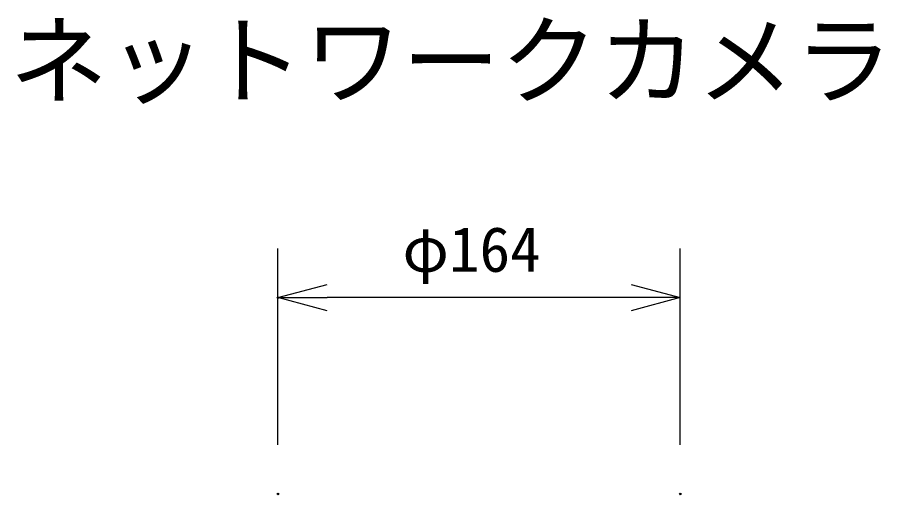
# Model space of a CAD drawing. Units: millimetres, scale not verified. Extents: x -62 to 63, y -56 to 57.
# Drawn here: x -35.17 to 0.03, y 37.29 to 56.75 of the extents above; entities that cross this region are included whole.
import ezdxf
from ezdxf.enums import TextEntityAlignment as Align

# ---------------------------------------------------------------- set-up
doc = ezdxf.new("R2010")
doc.units = ezdxf.units.MM
doc.header["$LTSCALE"] = 0.125
doc.header["$PDMODE"] = 32
doc.header["$PDSIZE"] = 0.0625
doc.layers.add('0-0_0', color=7, linetype='Continuous', lineweight=25)
doc.layers.add('0-5_SUNPO', color=7, linetype='Continuous', lineweight=25)
doc.layers.add('0-2_MOJI1', color=7, linetype='Continuous')
doc.layers.add('0-6_Defpoints', color=7, linetype='Continuous')
doc.styles.add('ＭＳ ゴシック', font='')
doc.styles.get('ＭＳ ゴシック').set_extended_font_data('MS Gothic')

# ---------------------------------------------------------------- blocks, each defined once
blk = doc.blocks.new('_OPEN30')
at = {"layer": '0-0_0'}
blk.add_line((0, 0), (-1, 0), dxfattribs=at)
blk.add_lwpolyline([(-1, 0.26795), (0, 0), (-1, -0.26795)], dxfattribs=at)
blk = doc.blocks.new('D3')
at = {"layer": '0-5_SUNPO'}
for p, q in [((-25.9024, 20.532), (-25.9024, 28.532)), ((-9.5024, 20.532), (-9.5024, 28.532)), ((-11.5024, 26.532), (-23.9024, 26.532))]:
    blk.add_line(p, q, dxfattribs=at)
at = {"layer": '0-6_Defpoints'}
for p in [(-25.9024, 26.532), (-25.9024, 18.532), (-9.5024, 18.532)]:
    blk.add_point(p, dxfattribs=at)
at = {"layer": '0-5_SUNPO', "xscale": 2, "yscale": 2, "rotation": 180}
blk.add_blockref('_OPEN30', (-25.9024, 26.532), dxfattribs=at)
at = {"layer": '0-5_SUNPO', "xscale": 2, "yscale": 2}
blk.add_blockref('_OPEN30', (-9.5024, 26.532), dxfattribs=at)
at = {"layer": '0-5_SUNPO', "style": 'ＭＳ ゴシック'}
blk.add_text('φ164', height=1.833, dxfattribs=at).set_placement((-20.8274, 27.032), align=Align.BOTTOM_LEFT)

msp = doc.modelspace()

# ---------------------------------------------------------------- block references
at = {"layer": '0-5_SUNPO'}
msp.add_blockref('D3', (1.3586, 18.7936), dxfattribs=at)

# ---------------------------------------------------------------- texts
at = {"layer": '0-2_MOJI1', "style": 'ＭＳ ゴシック'}
msp.add_text('ネットワークカメラ', height=2.933, dxfattribs=at).set_placement((-35.4886, 52.6374), align=Align.BOTTOM_LEFT)

doc.saveas('drawing.dxf')
